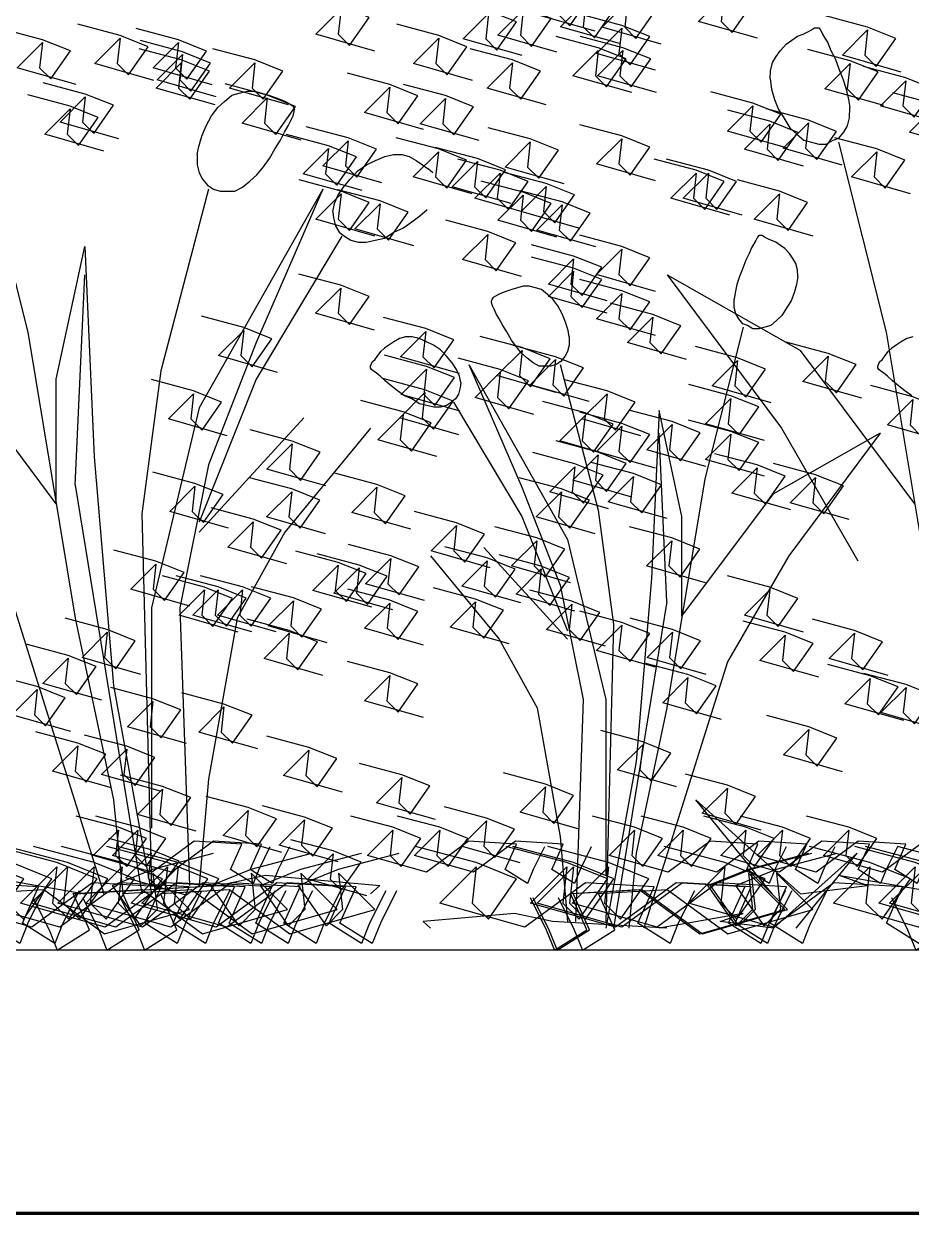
# Model space of a CAD drawing. Header units: metres. Extents: x -109 to 591, y -5 to 592.
# Drawn here: x 508.7025 to 509.0399, y 6.5749 to 7.0269 of the extents above; entities that cross this region are included whole.
import ezdxf

# ---------------------------------------------------------------- set-up
doc = ezdxf.new("R2010")
doc.units = ezdxf.units.M
doc.header["$LTSCALE"] = 0.03
doc.layers.add('Areas verdes', color=74, linetype='Continuous')
doc.layers.add('Muro', color=7, linetype='Continuous', lineweight=70)
doc.layers.add('Muro bajo', color=7, linetype='Continuous', lineweight=30)

msp = doc.modelspace()

# ---------------------------------------------------------------- linework, layer by layer
at = {"layer": 'Areas verdes', "color": 6, "linetype": 'Continuous'}
for p, q in [((509.00053, 7.02377), (509.00201, 7.02454)), ((509.00201, 7.02454), (509.00309, 7.02532)), ((509.00309, 7.02532), (509.00403, 7.02532)), ((509.00403, 7.02532), (509.00472, 7.02532)), ((509.00472, 7.02532), (509.00542, 7.02454)), ((509.00542, 7.02454), (509.0062, 7.02299)), ((508.99231, 7.01911), (508.99448, 7.02066)), ((508.99448, 7.02066), (508.99665, 7.02221)), ((508.99665, 7.02221), (508.99875, 7.02299)), ((508.99875, 7.02299), (509.00053, 7.02377)), ((509.0062, 7.02299), (509.00705, 7.02144)), ((509.00705, 7.02144), (509.00806, 7.01989)), ((509.00806, 7.01989), (509.00938, 7.01678)), ((508.98851, 7.01445), (508.99021, 7.01678)), ((508.99021, 7.01678), (508.99231, 7.01911)), ((509.00938, 7.01678), (509.01093, 7.01368)), ((508.98641, 7.00902), (508.98711, 7.01213)), ((508.98711, 7.01213), (508.98851, 7.01445)), ((509.01093, 7.01368), (509.01241, 7.0098)), ((508.98626, 7.00592), (508.98641, 7.00902)), ((508.98626, 7.00592), (508.9868, 7.00204)), ((509.01241, 7.0098), (509.01388, 7.00592)), ((509.01388, 7.00592), (509.01512, 7.00204)), ((508.78443, 7.00049), (508.78738, 7.00126)), ((508.78738, 7.00126), (508.79025, 7.00126)), ((508.79025, 7.00126), (508.79304, 7.00049)), ((508.9868, 7.00204), (508.98789, 6.99816)), ((509.01512, 7.00204), (509.01605, 6.99816)), ((508.77621, 6.99506), (508.77877, 6.99738)), ((508.77877, 6.99738), (508.78156, 6.99971)), ((508.78156, 6.99971), (508.78443, 7.00049)), ((508.79304, 7.00049), (508.79568, 6.99971)), ((508.79568, 6.99971), (508.79809, 6.99894)), ((508.79809, 6.99894), (508.80026, 6.99816)), ((508.80026, 6.99816), (508.80204, 6.99738)), ((508.80204, 6.99738), (508.80344, 6.99661)), ((508.98789, 6.99816), (508.98944, 6.99428)), ((509.01605, 6.99816), (509.01652, 6.99506)), ((508.7738, 6.99195), (508.77621, 6.99506)), ((508.80344, 6.99661), (508.80453, 6.99583)), ((508.80453, 6.99583), (508.80515, 6.99506)), ((508.80492, 6.99195), (508.8053, 6.99351)), ((508.80515, 6.99506), (508.80538, 6.99428)), ((508.8053, 6.99351), (508.80538, 6.99428)), ((508.98944, 6.99428), (508.99146, 6.99118)), ((509.01644, 6.99118), (509.01652, 6.99506)), ((508.77015, 6.98419), (508.77178, 6.98807)), ((508.77178, 6.98807), (508.7738, 6.99195)), ((508.80166, 6.98575), (508.80305, 6.98807)), ((508.80305, 6.98807), (508.80414, 6.9904)), ((508.80414, 6.9904), (508.80492, 6.99195)), ((508.99146, 6.99118), (508.99378, 6.9873)), ((509.01427, 6.98575), (509.01566, 6.98807)), ((509.01566, 6.98807), (509.01644, 6.99118)), ((508.76899, 6.98031), (508.77015, 6.98419)), ((508.80003, 6.98264), (508.80166, 6.98575)), ((508.99378, 6.9873), (508.99634, 6.98497)), ((508.99634, 6.98497), (508.99906, 6.98264)), ((509.01016, 6.98264), (509.01241, 6.98342)), ((509.01241, 6.98342), (509.01427, 6.98575)), ((508.76837, 6.97721), (508.76899, 6.98031)), ((508.79591, 6.97566), (508.79809, 6.97954)), ((508.79809, 6.97954), (508.80003, 6.98264)), ((508.99906, 6.98264), (509.00193, 6.98187)), ((509.00193, 6.98187), (509.0048, 6.98109)), ((509.0048, 6.98109), (509.00759, 6.98109)), ((509.00759, 6.98109), (509.01016, 6.98264)), ((508.76837, 6.97721), (508.76845, 6.97333)), ((508.79359, 6.97256), (508.79591, 6.97566)), ((508.83285, 6.97333), (508.83626, 6.97488)), ((508.83626, 6.97488), (508.83975, 6.97643)), ((508.83975, 6.97643), (508.84309, 6.97721)), ((508.84309, 6.97721), (508.84619, 6.97721)), ((508.84619, 6.97721), (508.84907, 6.97643)), ((508.84907, 6.97643), (508.8517, 6.97488)), ((508.8517, 6.97488), (508.85411, 6.97333)), ((508.76845, 6.97333), (508.76915, 6.97023)), ((508.76915, 6.97023), (508.77046, 6.9679)), ((508.7911, 6.96945), (508.79359, 6.97256)), ((508.82656, 6.9679), (508.82951, 6.971)), ((508.82951, 6.971), (508.83285, 6.97333)), ((508.85411, 6.97333), (508.8562, 6.97178)), ((508.85799, 6.97023), (508.8562, 6.97178)), ((508.77046, 6.9679), (508.77233, 6.96557)), ((508.77233, 6.96557), (508.77458, 6.96402)), ((508.78559, 6.9648), (508.78839, 6.96712)), ((508.78839, 6.96712), (508.7911, 6.96945)), ((508.824, 6.9648), (508.82656, 6.9679)), ((508.77458, 6.96402), (508.77714, 6.96324)), ((508.77714, 6.96324), (508.77985, 6.96324)), ((508.77985, 6.96324), (508.78272, 6.96324)), ((508.78272, 6.96324), (508.78559, 6.9648)), ((508.82059, 6.95859), (508.82191, 6.96169)), ((508.82191, 6.96169), (508.824, 6.9648)), ((508.81997, 6.95549), (508.82059, 6.95859)), ((508.8531, 6.95393), (508.85589, 6.95626)), ((508.81997, 6.95549), (508.8202, 6.95316)), ((508.8202, 6.95316), (508.82098, 6.95005)), ((508.84666, 6.94928), (508.85, 6.95161)), ((508.85, 6.95161), (508.8531, 6.95393)), ((508.82098, 6.95005), (508.82245, 6.94773)), ((508.82245, 6.94773), (508.82439, 6.94617)), ((508.8396, 6.9454), (508.84317, 6.94773)), ((508.84317, 6.94773), (508.84666, 6.94928)), ((508.82439, 6.94617), (508.8268, 6.94462)), ((508.8268, 6.94462), (508.82959, 6.94385)), ((508.82959, 6.94385), (508.83269, 6.94385)), ((508.83269, 6.94385), (508.83611, 6.94462)), ((508.83611, 6.94462), (508.8396, 6.9454)), ((508.9801, 6.9433), (508.97929, 6.94206)), ((508.98078, 6.94454), (508.9801, 6.9433)), ((508.9814, 6.94579), (508.98078, 6.94454)), ((508.98196, 6.94641), (508.9814, 6.94579)), ((508.98252, 6.94641), (508.98196, 6.94641)), ((508.98326, 6.94641), (508.98252, 6.94641)), ((508.98413, 6.94579), (508.98326, 6.94641)), ((508.98531, 6.94516), (508.98413, 6.94579)), ((508.98674, 6.94454), (508.98531, 6.94516)), ((508.98842, 6.94392), (508.98674, 6.94454)), ((508.99015, 6.94268), (508.98842, 6.94392)), ((508.99189, 6.94144), (508.99015, 6.94268)), ((508.97823, 6.93958), (508.97699, 6.93709)), ((508.97929, 6.94206), (508.97823, 6.93958)), ((508.99357, 6.93958), (508.99189, 6.94144)), ((508.99493, 6.93772), (508.99357, 6.93958)), ((508.97581, 6.93399), (508.97463, 6.93089)), ((508.97699, 6.93709), (508.97581, 6.93399)), ((508.99605, 6.93585), (508.99493, 6.93772)), ((508.99661, 6.93337), (508.99605, 6.93585)), ((508.97463, 6.93089), (508.97364, 6.92778)), ((508.99673, 6.93089), (508.9963, 6.92778)), ((508.99673, 6.93089), (508.99661, 6.93337)), ((508.88438, 6.92468), (508.88295, 6.92406)), ((508.88612, 6.9253), (508.88438, 6.92468)), ((508.88804, 6.92592), (508.88612, 6.9253)), ((508.89015, 6.92654), (508.88804, 6.92592)), ((508.89239, 6.92716), (508.89015, 6.92654)), ((508.89468, 6.92716), (508.89239, 6.92716)), ((508.89704, 6.92654), (508.89468, 6.92716)), ((508.89934, 6.92592), (508.89704, 6.92654)), ((508.90157, 6.92406), (508.89934, 6.92592)), ((508.9729, 6.92468), (508.97252, 6.9222)), ((508.97364, 6.92778), (508.9729, 6.92468)), ((508.99543, 6.92468), (508.99419, 6.92158)), ((508.9963, 6.92778), (508.99543, 6.92468)), ((508.88047, 6.9222), (508.88028, 6.92158)), ((508.88034, 6.92096), (508.88028, 6.92158)), ((508.88065, 6.91971), (508.88034, 6.92096)), ((508.88097, 6.92282), (508.88047, 6.9222)), ((508.88183, 6.92344), (508.88097, 6.92282)), ((508.88295, 6.92406), (508.88183, 6.92344)), ((508.90362, 6.9222), (508.90157, 6.92406)), ((508.90555, 6.91971), (508.90362, 6.9222)), ((508.97259, 6.91909), (508.97252, 6.9222)), ((508.99419, 6.92158), (508.99257, 6.91909)), ((508.88128, 6.91847), (508.88065, 6.91971)), ((508.88214, 6.91661), (508.88128, 6.91847)), ((508.88326, 6.91475), (508.88214, 6.91661)), ((508.90716, 6.91661), (508.90555, 6.91971)), ((508.90846, 6.91351), (508.90716, 6.91661)), ((508.97321, 6.91661), (508.97259, 6.91909)), ((508.97432, 6.91475), (508.97321, 6.91661)), ((508.99071, 6.91599), (508.98866, 6.91413)), ((508.99257, 6.91909), (508.99071, 6.91599)), ((508.88457, 6.91227), (508.88326, 6.91475)), ((508.88612, 6.90978), (508.88457, 6.91227)), ((508.9094, 6.9104), (508.90846, 6.91351)), ((508.97581, 6.91289), (508.97432, 6.91475)), ((508.97761, 6.91227), (508.97581, 6.91289)), ((508.97966, 6.91102), (508.97761, 6.91227)), ((508.9819, 6.91102), (508.97966, 6.91102)), ((508.98419, 6.91164), (508.9819, 6.91102)), ((508.98649, 6.91227), (508.98419, 6.91164)), ((508.98866, 6.91413), (508.98649, 6.91227)), ((508.84533, 6.9073), (508.84322, 6.90606)), ((508.84763, 6.90792), (508.84533, 6.9073)), ((508.85011, 6.90792), (508.84763, 6.90792)), ((508.85278, 6.9073), (508.85011, 6.90792)), ((508.85558, 6.90606), (508.85278, 6.9073)), ((508.88786, 6.90668), (508.88612, 6.90978)), ((508.88972, 6.9042), (508.88786, 6.90668)), ((508.90989, 6.90792), (508.9094, 6.9104)), ((508.90989, 6.90792), (508.90983, 6.90482)), ((509.03823, 6.9073), (509.03612, 6.90606)), ((509.04053, 6.90792), (509.03823, 6.9073)), ((508.83689, 6.90047), (508.8382, 6.90233)), ((508.8382, 6.90233), (508.83962, 6.90357)), ((508.8413, 6.90482), (508.83962, 6.90357)), ((508.84322, 6.90606), (508.8413, 6.90482)), ((508.85831, 6.90482), (508.85558, 6.90606)), ((508.86098, 6.90295), (508.85831, 6.90482)), ((508.86334, 6.90047), (508.86098, 6.90295)), ((508.8917, 6.90171), (508.88972, 6.9042)), ((508.90927, 6.90233), (508.90822, 6.90047)), ((508.90983, 6.90482), (508.90927, 6.90233)), ((509.02979, 6.90047), (509.03109, 6.90233)), ((509.03109, 6.90233), (509.03252, 6.90357)), ((509.0342, 6.90482), (509.03252, 6.90357)), ((509.03612, 6.90606), (509.0342, 6.90482)), ((508.83429, 6.89675), (508.83453, 6.89737)), ((508.83453, 6.89737), (508.83509, 6.89861)), ((508.83509, 6.89861), (508.8359, 6.89923)), ((508.8359, 6.89923), (508.83689, 6.90047)), ((508.86538, 6.89799), (508.86334, 6.90047)), ((508.86706, 6.89551), (508.86538, 6.89799)), ((508.89388, 6.89985), (508.8917, 6.90171)), ((508.89611, 6.89799), (508.89388, 6.89985)), ((508.89841, 6.89675), (508.89611, 6.89799)), ((508.90493, 6.89737), (508.90288, 6.89675)), ((508.90673, 6.89861), (508.90493, 6.89737)), ((508.90822, 6.90047), (508.90673, 6.89861)), ((509.02718, 6.89675), (509.02743, 6.89737)), ((509.02743, 6.89737), (509.02799, 6.89861)), ((509.02799, 6.89861), (509.0288, 6.89923)), ((509.0288, 6.89923), (509.02979, 6.90047)), ((508.83435, 6.89613), (508.83429, 6.89675)), ((508.83472, 6.89551), (508.83435, 6.89613)), ((508.8354, 6.89488), (508.83472, 6.89551)), ((508.83646, 6.89426), (508.8354, 6.89488)), ((508.83795, 6.89302), (508.83646, 6.89426)), ((508.83987, 6.89116), (508.83795, 6.89302)), ((508.86812, 6.89302), (508.86706, 6.89551)), ((508.86861, 6.89054), (508.86812, 6.89302)), ((508.9007, 6.89675), (508.89841, 6.89675)), ((508.90288, 6.89675), (508.9007, 6.89675)), ((509.02724, 6.89613), (509.02718, 6.89675)), ((509.02762, 6.89551), (509.02724, 6.89613)), ((509.0283, 6.89488), (509.02762, 6.89551)), ((509.02935, 6.89426), (509.0283, 6.89488)), ((509.03084, 6.89302), (509.02935, 6.89426)), ((509.03277, 6.89116), (509.03084, 6.89302)), ((508.84211, 6.8893), (508.83987, 6.89116)), ((508.84459, 6.88744), (508.84211, 6.8893)), ((508.86843, 6.88868), (508.86781, 6.88619)), ((508.86861, 6.89054), (508.86843, 6.88868)), ((509.035, 6.8893), (509.03277, 6.89116)), ((509.03749, 6.88744), (509.035, 6.8893)), ((508.84726, 6.88557), (508.84459, 6.88744)), ((508.85005, 6.88433), (508.84726, 6.88557)), ((508.85291, 6.88247), (508.85005, 6.88433)), ((508.86663, 6.88433), (508.86507, 6.88309)), ((508.86781, 6.88619), (508.86663, 6.88433)), ((509.04016, 6.88557), (509.03749, 6.88744)), ((508.8557, 6.88185), (508.85291, 6.88247)), ((508.85843, 6.88123), (508.8557, 6.88185)), ((508.86092, 6.88123), (508.85843, 6.88123)), ((508.86315, 6.88185), (508.86092, 6.88123)), ((508.86507, 6.88309), (508.86315, 6.88185))]:
    msp.add_line(p, q, dxfattribs=at)
at = {"layer": 'Areas verdes', "linetype": 'Continuous'}
for p, q in [((508.68581, 6.98187), (508.70397, 6.90971)), ((509.01225, 6.98187), (509.03041, 6.90971)), ((508.77271, 6.96402), (508.75464, 6.89496)), ((508.81617, 6.96402), (508.76915, 6.881)), ((508.81617, 6.96402), (508.79087, 6.90583)), ((508.82346, 6.94617), (508.79087, 6.89186)), ((508.71483, 6.89186), (508.72569, 6.94229)), ((508.72569, 6.94229), (508.72926, 6.86237)), ((508.72205, 6.85151), (508.72569, 6.93143)), ((508.94707, 6.93143), (508.99782, 6.90272)), ((508.94707, 6.93143), (508.99052, 6.87324)), ((508.97594, 6.91164), (508.96141, 6.85392)), ((508.70397, 6.90971), (508.72205, 6.80108)), ((509.03041, 6.90971), (509.04849, 6.80108)), ((508.71483, 6.84453), (508.67138, 6.90272)), ((508.79087, 6.90583), (508.77271, 6.85927)), ((509.04127, 6.84453), (508.99782, 6.90272)), ((508.87165, 6.89737), (508.89189, 6.85081)), ((508.87165, 6.89737), (508.90927, 6.83095)), ((508.90642, 6.89737), (508.92088, 6.84212)), ((508.75464, 6.89496), (508.74742, 6.84065)), ((508.71483, 6.84453), (508.71483, 6.89186)), ((508.79087, 6.89186), (508.76915, 6.83754)), ((508.76915, 6.881), (508.75099, 6.80496)), ((508.86582, 6.88309), (508.89189, 6.83964)), ((508.94403, 6.87999), (508.94118, 6.81605)), ((508.95272, 6.83964), (508.94403, 6.87999)), ((508.76915, 6.83367), (508.80895, 6.87712)), ((508.83432, 6.87324), (508.80173, 6.83367)), ((508.94695, 6.80736), (508.94403, 6.8713)), ((509.02808, 6.8713), (508.98748, 6.84833)), ((508.99052, 6.87324), (509.01954, 6.8228)), ((509.02808, 6.8713), (508.99332, 6.82474)), ((508.72926, 6.86237), (508.73656, 6.77547)), ((508.77271, 6.85927), (508.76185, 6.80496)), ((508.96141, 6.85392), (508.94695, 6.76701)), ((508.72205, 6.85151), (508.74742, 6.69633)), ((508.89189, 6.85081), (508.90642, 6.81357)), ((508.95272, 6.80177), (508.98748, 6.84833)), ((508.74742, 6.84065), (508.75099, 6.69943)), ((508.89189, 6.83964), (508.90927, 6.79619)), ((508.92088, 6.84212), (508.92665, 6.79867)), ((508.95272, 6.80177), (508.95272, 6.83964)), ((508.80173, 6.83367), (508.78358, 6.80108)), ((508.90927, 6.83095), (508.9238, 6.77012)), ((508.90927, 6.79308), (508.87743, 6.82784)), ((508.6931, 6.8228), (508.73291, 6.69633)), ((508.85713, 6.82474), (508.8832, 6.79308)), ((508.99332, 6.82474), (508.9701, 6.78439)), ((508.94118, 6.81605), (508.93534, 6.74653)), ((508.90642, 6.81357), (508.91511, 6.77012)), ((508.94695, 6.80736), (508.92665, 6.68321)), ((508.75099, 6.80496), (508.75099, 6.72116)), ((508.76185, 6.80496), (508.7655, 6.69943)), ((508.72205, 6.80108), (508.73656, 6.73202)), ((508.78358, 6.80108), (508.77271, 6.73978)), ((508.92665, 6.79867), (508.9238, 6.6857)), ((508.8832, 6.79308), (508.89773, 6.76701)), ((508.9701, 6.78439), (508.93826, 6.68321)), ((508.73656, 6.77547), (508.75099, 6.69633)), ((508.89773, 6.76701), (508.90642, 6.71797)), ((508.91511, 6.77012), (508.91219, 6.6857)), ((508.9238, 6.77012), (508.9238, 6.70308)), ((508.94695, 6.76701), (508.93534, 6.71177)), ((508.93534, 6.74653), (508.9238, 6.68321)), ((508.77271, 6.73978), (508.76915, 6.69943)), ((508.73656, 6.73202), (508.74013, 6.69633)), ((508.95794, 6.73202), (508.99782, 6.69633)), ((508.98696, 6.69633), (508.95794, 6.73202)), ((508.90642, 6.71797), (508.90927, 6.6857)), ((508.93534, 6.71177), (508.93249, 6.68321)), ((509.01939, 6.71177), (508.98748, 6.68321)), ((508.99617, 6.68321), (509.01939, 6.71177)), ((508.68581, 6.70331), (508.72569, 6.69633)), ((508.77636, 6.69943), (508.79444, 6.70331)), ((508.79444, 6.70331), (508.83789, 6.69943)), ((509.01225, 6.70331), (509.05213, 6.69633)), ((509.02311, 6.69943), (509.01225, 6.70331)), ((508.72205, 6.69633), (508.77636, 6.69943)), ((508.83789, 6.69943), (508.83432, 6.69633)), ((508.99782, 6.69633), (509.02311, 6.69943)), ((508.88903, 6.6888), (508.85427, 6.6857)), ((508.85427, 6.6857), (508.85713, 6.68321)), ((508.9035, 6.6857), (508.88903, 6.6888)), ((508.94695, 6.68321), (508.9035, 6.6857)), ((508.97594, 6.6888), (508.94403, 6.68321)), ((508.96725, 6.6857), (508.97594, 6.6888)), ((508.98748, 6.68321), (508.96725, 6.6857))]:
    msp.add_line(p, q, dxfattribs=at)
at = {"layer": 'Areas verdes'}
for points in [[(508.91969, 7.02403), (508.89728, 7.03043), (508.90689, 7.04002), (508.90582, 7.03043), (508.91009, 7.02616), (508.91756, 7.03682), (508.90689, 7.04109), (508.89088, 7.04535)], [(508.98146, 7.0214), (508.95905, 7.0278), (508.96866, 7.03739), (508.96759, 7.0278), (508.97186, 7.02353), (508.97933, 7.0342), (508.96866, 7.03846), (508.95265, 7.04273)], [(508.83594, 7.01654), (508.81353, 7.02294), (508.82314, 7.03254), (508.82207, 7.02294), (508.82634, 7.01867), (508.83381, 7.02934), (508.82314, 7.0336), (508.80713, 7.03787)], [(508.90516, 7.01613), (508.88275, 7.02253), (508.89235, 7.03212), (508.89128, 7.02253), (508.89555, 7.01826), (508.90302, 7.02892), (508.89235, 7.03319), (508.87634, 7.03745)], [(508.92901, 7.01937), (508.9066, 7.02577), (508.91621, 7.03536), (508.91514, 7.02577), (508.91941, 7.0215), (508.92688, 7.03217), (508.91621, 7.03643), (508.9002, 7.0407)], [(508.94486, 7.01918), (508.92245, 7.02558), (508.93205, 7.03517), (508.93098, 7.02558), (508.93525, 7.02131), (508.94272, 7.03197), (508.93205, 7.03624), (508.91604, 7.0405)], [(508.89199, 7.01478), (508.86958, 7.02118), (508.87919, 7.03077), (508.87812, 7.02118), (508.88239, 7.01691), (508.88986, 7.02757), (508.87919, 7.03184), (508.86318, 7.0361)], [(508.94265, 7.00922), (508.92024, 7.01562), (508.92985, 7.02521), (508.92878, 7.01562), (508.93305, 7.01135), (508.94052, 7.02202), (508.92985, 7.02628), (508.91384, 7.03055)], [(509.03612, 7.00855), (509.01372, 7.01495), (509.02332, 7.02454), (509.02225, 7.01495), (509.02652, 7.01068), (509.03399, 7.02135), (509.02332, 7.02561), (509.00731, 7.02988)], [(508.72239, 7.00377), (508.69998, 7.01017), (508.70958, 7.01977), (508.70851, 7.01017), (508.71278, 7.00591), (508.72025, 7.01657), (508.70958, 7.02083), (508.69357, 7.0251)], [(508.75189, 7.0054), (508.72948, 7.0118), (508.73909, 7.02139), (508.73802, 7.0118), (508.74229, 7.00753), (508.74976, 7.01819), (508.73909, 7.02246), (508.72308, 7.02672)], [(508.77407, 7.00373), (508.75166, 7.01013), (508.76127, 7.01972), (508.7602, 7.01013), (508.76447, 7.00586), (508.77194, 7.01653), (508.76127, 7.02079), (508.74526, 7.02506)], [(508.87308, 7.0054), (508.85067, 7.0118), (508.86027, 7.02139), (508.85921, 7.0118), (508.86348, 7.00753), (508.87095, 7.01819), (508.86027, 7.02246), (508.84427, 7.02672)], [(508.77565, 6.99918), (508.75324, 7.00558), (508.76285, 7.01517), (508.76178, 7.00558), (508.76605, 7.00131), (508.77352, 7.01197), (508.76285, 7.01624), (508.74684, 7.0205)], [(508.93367, 7.00074), (508.91127, 7.00714), (508.92087, 7.01674), (508.9198, 7.00714), (508.92407, 7.00287), (508.93154, 7.01354), (508.92087, 7.0178), (508.90486, 7.02207)], [(508.943, 7.00074), (508.92059, 7.00714), (508.93019, 7.01674), (508.92912, 7.00714), (508.93339, 7.00287), (508.94086, 7.01354), (508.93019, 7.0178), (508.91418, 7.02207)], [(508.7752, 6.99608), (508.75279, 7.00248), (508.76239, 7.01208), (508.76132, 7.00248), (508.76559, 6.99822), (508.77306, 7.00888), (508.76239, 7.01314), (508.74638, 7.01741)], [(508.80316, 6.99608), (508.78075, 7.00248), (508.79036, 7.01208), (508.78929, 7.00248), (508.79356, 6.99822), (508.80103, 7.00888), (508.79036, 7.01314), (508.77435, 7.01741)], [(508.90105, 6.99608), (508.87864, 7.00248), (508.88824, 7.01208), (508.88717, 7.00248), (508.89144, 6.99822), (508.89891, 7.00888), (508.88824, 7.01314), (508.87223, 7.01741)], [(509.02943, 6.99578), (509.00702, 7.00218), (509.01662, 7.01177), (509.01556, 7.00218), (509.01982, 6.99791), (509.02729, 7.00857), (509.01662, 7.01284), (509.00062, 7.0171)], [(509.05059, 6.98927), (509.02818, 6.99567), (509.03779, 7.00527), (509.03672, 6.99567), (509.04099, 6.99141), (509.04846, 7.00207), (509.03779, 7.00633), (509.02178, 7.0106)], [(508.85444, 6.98677), (508.83203, 6.99317), (508.84163, 7.00276), (508.84056, 6.99317), (508.84483, 6.9889), (508.8523, 6.99956), (508.84163, 7.00383), (508.82562, 7.00809)], [(508.73868, 6.98312), (508.71627, 6.98951), (508.72587, 6.99911), (508.7248, 6.98951), (508.72907, 6.98525), (508.73654, 6.99591), (508.72587, 7.00018), (508.70986, 7.00444)], [(508.80789, 6.9827), (508.78548, 6.9891), (508.79508, 6.9987), (508.79402, 6.9891), (508.79829, 6.98484), (508.80576, 6.9955), (508.79508, 6.99976), (508.77908, 7.00403)], [(508.87564, 6.98253), (508.85323, 6.98893), (508.86283, 6.99852), (508.86177, 6.98893), (508.86604, 6.98466), (508.87351, 6.99533), (508.86283, 6.99959), (508.84683, 7.00386)], [(508.7329, 6.97854), (508.71049, 6.98494), (508.72009, 6.99454), (508.71903, 6.98494), (508.72329, 6.98067), (508.73076, 6.99134), (508.72009, 6.9956), (508.70409, 6.99987)], [(508.99245, 6.97972), (508.97004, 6.98611), (508.97965, 6.99571), (508.97858, 6.98611), (508.98285, 6.98185), (508.99032, 6.99251), (508.97965, 6.99678), (508.96364, 7.00104)], [(509.06167, 6.9793), (509.03926, 6.9857), (509.04886, 6.9953), (509.04779, 6.9857), (509.05206, 6.98144), (509.05953, 6.9921), (509.04886, 6.99636), (509.03285, 7.00063)], [(508.99893, 6.9728), (508.97652, 6.97919), (508.98613, 6.98879), (508.98506, 6.97919), (508.98933, 6.97493), (508.9968, 6.98559), (508.98613, 6.98986), (508.97012, 6.99412)], [(509.01362, 6.97321), (508.99121, 6.97961), (509.00081, 6.9892), (508.99975, 6.97961), (509.00401, 6.97534), (509.01148, 6.986), (509.00081, 6.99027), (508.98481, 6.99453)], [(508.83866, 6.96647), (508.81625, 6.97286), (508.82586, 6.98246), (508.82479, 6.97286), (508.82906, 6.9686), (508.83653, 6.97926), (508.82586, 6.98353), (508.80985, 6.98779)], [(508.94265, 6.96721), (508.92024, 6.97361), (508.92985, 6.98321), (508.92878, 6.97361), (508.93305, 6.96934), (508.94052, 6.98001), (508.92985, 6.98427), (508.91384, 6.98854)], [(508.83113, 6.96348), (508.80872, 6.96988), (508.81832, 6.97948), (508.81726, 6.96988), (508.82153, 6.96562), (508.829, 6.97628), (508.81832, 6.98054), (508.80232, 6.98481)], [(508.87292, 6.96229), (508.85051, 6.96868), (508.86011, 6.97828), (508.85905, 6.96868), (508.86331, 6.96442), (508.87078, 6.97508), (508.86011, 6.97935), (508.84411, 6.98361)], [(508.90788, 6.96606), (508.88547, 6.97245), (508.89507, 6.98205), (508.894, 6.97245), (508.89827, 6.96819), (508.90574, 6.97885), (508.89507, 6.98311), (508.87906, 6.98738)], [(509.03962, 6.96229), (509.01721, 6.96868), (509.02681, 6.97828), (509.02575, 6.96868), (509.03002, 6.96442), (509.03749, 6.97508), (509.02681, 6.97935), (509.01081, 6.98361)], [(508.88774, 6.95858), (508.86533, 6.96498), (508.87493, 6.97458), (508.87386, 6.96498), (508.87813, 6.96072), (508.8856, 6.97138), (508.87493, 6.97564), (508.85893, 6.97991)], [(508.89639, 6.95417), (508.87398, 6.96057), (508.88358, 6.97016), (508.88251, 6.96057), (508.88678, 6.9563), (508.89425, 6.96696), (508.88358, 6.97123), (508.86757, 6.97549)], [(508.97096, 6.95417), (508.94855, 6.96057), (508.95816, 6.97016), (508.95709, 6.96057), (508.96136, 6.9563), (508.96883, 6.96696), (508.95816, 6.97123), (508.94215, 6.97549)], [(508.97562, 6.95417), (508.95322, 6.96057), (508.96282, 6.97016), (508.96175, 6.96057), (508.96602, 6.9563), (508.97349, 6.96696), (508.96282, 6.97123), (508.94681, 6.97549)], [(508.91394, 6.94911), (508.89153, 6.95551), (508.90114, 6.96511), (508.90007, 6.95551), (508.90434, 6.95125), (508.91181, 6.96191), (508.90114, 6.96617), (508.88513, 6.97044)], [(508.83594, 6.94622), (508.81353, 6.95262), (508.82314, 6.96222), (508.82207, 6.95262), (508.82634, 6.94835), (508.83381, 6.95902), (508.82314, 6.96328), (508.80713, 6.96755)], [(508.90516, 6.94581), (508.88275, 6.95221), (508.89235, 6.9618), (508.89128, 6.95221), (508.89555, 6.94794), (508.90302, 6.9586), (508.89235, 6.96287), (508.87634, 6.96713)], [(509.00264, 6.94622), (508.98023, 6.95262), (508.98984, 6.96222), (508.98877, 6.95262), (508.99304, 6.94835), (509.00051, 6.95902), (508.98984, 6.96328), (508.97383, 6.96755)], [(508.85076, 6.94252), (508.82835, 6.94892), (508.83795, 6.95851), (508.83689, 6.94892), (508.84116, 6.94465), (508.84863, 6.95532), (508.83795, 6.95958), (508.82195, 6.96385)], [(508.91997, 6.94211), (508.89756, 6.94851), (508.90717, 6.9581), (508.9061, 6.94851), (508.91037, 6.94424), (508.91784, 6.9549), (508.90717, 6.95917), (508.89116, 6.96343)], [(508.89172, 6.93088), (508.86932, 6.93728), (508.87892, 6.94688), (508.87785, 6.93728), (508.88212, 6.93301), (508.88959, 6.94368), (508.87892, 6.94794), (508.86291, 6.95221)], [(508.92435, 6.92157), (508.90194, 6.92796), (508.91155, 6.93756), (508.91048, 6.92796), (508.91475, 6.9237), (508.92222, 6.93436), (508.91155, 6.93863), (508.89554, 6.94289)], [(508.94265, 6.9252), (508.92024, 6.9316), (508.92985, 6.9412), (508.92878, 6.9316), (508.93305, 6.92734), (508.94052, 6.938), (508.92985, 6.94226), (508.91384, 6.94653)], [(508.92435, 6.91691), (508.90194, 6.92331), (508.91155, 6.9329), (508.91048, 6.92331), (508.91475, 6.91904), (508.92222, 6.9297), (508.91155, 6.93397), (508.89554, 6.93823)], [(508.83587, 6.91047), (508.81346, 6.91687), (508.82307, 6.92646), (508.822, 6.91687), (508.82627, 6.9126), (508.83374, 6.92327), (508.82307, 6.92753), (508.80706, 6.9318)], [(508.94265, 6.9084), (508.92024, 6.9148), (508.92985, 6.92439), (508.92878, 6.9148), (508.93305, 6.91053), (508.94052, 6.92119), (508.92985, 6.92546), (508.91384, 6.92972)], [(508.95442, 6.89937), (508.93201, 6.90576), (508.94161, 6.91536), (508.94055, 6.90576), (508.94481, 6.9015), (508.95228, 6.91216), (508.94161, 6.91643), (508.92561, 6.92069)], [(508.7989, 6.89441), (508.77649, 6.9008), (508.78609, 6.9104), (508.78503, 6.9008), (508.78929, 6.89654), (508.79676, 6.9072), (508.78609, 6.91147), (508.77009, 6.91573)], [(508.86811, 6.89399), (508.8457, 6.90039), (508.85531, 6.90999), (508.85424, 6.90039), (508.85851, 6.89613), (508.86598, 6.90679), (508.85531, 6.91105), (508.8393, 6.91532)], [(508.9048, 6.8868), (508.88239, 6.8932), (508.892, 6.90279), (508.89093, 6.8932), (508.8952, 6.88893), (508.90267, 6.89959), (508.892, 6.90386), (508.87599, 6.90812)], [(508.91744, 6.8833), (508.89503, 6.8897), (508.90464, 6.8993), (508.90357, 6.8897), (508.90784, 6.88544), (508.91531, 6.8961), (508.90464, 6.90036), (508.88863, 6.90463)], [(508.98665, 6.88289), (508.96425, 6.88929), (508.97385, 6.89888), (508.97278, 6.88929), (508.97705, 6.88502), (508.98452, 6.89569), (508.97385, 6.89995), (508.95784, 6.90422)], [(509.0211, 6.88456), (508.99869, 6.89096), (509.00829, 6.90056), (509.00723, 6.89096), (509.01149, 6.8867), (509.01896, 6.89736), (509.00829, 6.90162), (508.99229, 6.90589)], [(508.86842, 6.87965), (508.84601, 6.88605), (508.85561, 6.89564), (508.85455, 6.88605), (508.85881, 6.88178), (508.86628, 6.89245), (508.85561, 6.89671), (508.83961, 6.90098)], [(508.89647, 6.87847), (508.87406, 6.88487), (508.88366, 6.89447), (508.8826, 6.88487), (508.88687, 6.88061), (508.89434, 6.89127), (508.88366, 6.89553), (508.86766, 6.8998)], [(508.77986, 6.87034), (508.75745, 6.87673), (508.76705, 6.88633), (508.76599, 6.87673), (508.77025, 6.87247), (508.77772, 6.88313), (508.76705, 6.8874), (508.75105, 6.89166)], [(508.86783, 6.87073), (508.84542, 6.87713), (508.85502, 6.88673), (508.85395, 6.87713), (508.85822, 6.87287), (508.86569, 6.88353), (508.85502, 6.88779), (508.83901, 6.89206)], [(508.93704, 6.87032), (508.91463, 6.87672), (508.92423, 6.88632), (508.92317, 6.87672), (508.92744, 6.87245), (508.9349, 6.88312), (508.92423, 6.88738), (508.90823, 6.89165)], [(508.98412, 6.8685), (508.96171, 6.8749), (508.97132, 6.88449), (508.97025, 6.8749), (508.97452, 6.87063), (508.98199, 6.88129), (508.97132, 6.88556), (508.95531, 6.88982)], [(509.05333, 6.86809), (509.03093, 6.87448), (509.04053, 6.88408), (509.03946, 6.87448), (509.04373, 6.87022), (509.0512, 6.88088), (509.04053, 6.88515), (509.02452, 6.88941)], [(508.85949, 6.86241), (508.83708, 6.86881), (508.84669, 6.8784), (508.84562, 6.86881), (508.84989, 6.86454), (508.85736, 6.8752), (508.84669, 6.87947), (508.83068, 6.88373)], [(508.92871, 6.862), (508.9063, 6.86839), (508.9159, 6.87799), (508.91483, 6.86839), (508.9191, 6.86413), (508.92657, 6.87479), (508.9159, 6.87906), (508.89989, 6.88332)], [(508.94265, 6.85799), (508.92024, 6.86439), (508.92985, 6.87398), (508.92878, 6.86439), (508.93305, 6.86012), (508.94052, 6.87078), (508.92985, 6.87505), (508.91384, 6.87931)], [(508.96183, 6.85866), (508.93942, 6.86505), (508.94902, 6.87465), (508.94795, 6.86505), (508.95222, 6.86079), (508.95969, 6.87145), (508.94902, 6.87572), (508.93301, 6.87998)], [(508.98405, 6.85495), (508.96164, 6.86135), (508.97125, 6.87095), (508.97018, 6.86135), (508.97445, 6.85709), (508.98192, 6.86775), (508.97125, 6.87201), (508.95524, 6.87628)], [(508.81735, 6.85125), (508.79494, 6.85765), (508.80455, 6.86725), (508.80348, 6.85765), (508.80775, 6.85339), (508.81522, 6.86405), (508.80455, 6.86831), (508.78854, 6.87258)], [(508.93367, 6.84705), (508.91127, 6.85345), (508.92087, 6.86304), (508.9198, 6.85345), (508.92407, 6.84918), (508.93154, 6.85984), (508.92087, 6.86411), (508.90486, 6.86837)], [(508.92485, 6.84259), (508.90244, 6.84899), (508.91204, 6.85859), (508.91098, 6.84899), (508.91525, 6.84472), (508.92272, 6.85539), (508.91204, 6.85965), (508.89604, 6.86392)], [(508.99406, 6.84218), (508.97165, 6.84858), (508.98126, 6.85817), (508.98019, 6.84858), (508.98446, 6.84431), (508.99193, 6.85497), (508.98126, 6.85924), (508.96525, 6.8635)], [(508.94708, 6.83889), (508.92467, 6.84529), (508.93427, 6.85488), (508.9332, 6.84529), (508.93747, 6.84102), (508.94494, 6.85169), (508.93427, 6.85595), (508.91826, 6.86022)], [(509.01629, 6.83848), (508.99388, 6.84488), (509.00348, 6.85447), (509.00242, 6.84488), (509.00669, 6.84061), (509.01416, 6.85127), (509.00348, 6.85554), (508.98748, 6.8598)], [(508.78037, 6.83519), (508.75797, 6.84159), (508.76757, 6.85118), (508.7665, 6.84159), (508.77077, 6.83732), (508.77824, 6.84798), (508.76757, 6.85225), (508.75156, 6.85651)], [(508.81715, 6.83308), (508.79474, 6.83948), (508.80434, 6.84907), (508.80327, 6.83948), (508.80754, 6.83521), (508.81501, 6.84587), (508.80434, 6.85014), (508.78833, 6.8544)], [(508.84959, 6.83478), (508.82718, 6.84117), (508.83678, 6.85077), (508.83572, 6.84117), (508.83998, 6.83691), (508.84745, 6.84757), (508.83678, 6.85184), (508.82078, 6.8561)], [(508.91969, 6.83308), (508.89728, 6.83948), (508.90689, 6.84907), (508.90582, 6.83948), (508.91009, 6.83521), (508.91756, 6.84587), (508.90689, 6.85014), (508.89088, 6.8544)], [(508.80253, 6.82165), (508.78012, 6.82804), (508.78973, 6.83764), (508.78866, 6.82804), (508.79293, 6.82378), (508.8004, 6.83444), (508.78973, 6.8387), (508.77372, 6.84297)], [(508.87981, 6.8202), (508.8574, 6.8266), (508.867, 6.8362), (508.86593, 6.8266), (508.8702, 6.82233), (508.87767, 6.833), (508.867, 6.83726), (508.85099, 6.84153)], [(508.91037, 6.81445), (508.88796, 6.82085), (508.89756, 6.83044), (508.8965, 6.82085), (508.90076, 6.81658), (508.90823, 6.82724), (508.89756, 6.83151), (508.88156, 6.83577)], [(508.96164, 6.81445), (508.93923, 6.82085), (508.94884, 6.83044), (508.94777, 6.82085), (508.95204, 6.81658), (508.95951, 6.82724), (508.94884, 6.83151), (508.93283, 6.83577)], [(508.76556, 6.80558), (508.74315, 6.81198), (508.75275, 6.82158), (508.75168, 6.81198), (508.75595, 6.80771), (508.76342, 6.81838), (508.75275, 6.82264), (508.73675, 6.82691)], [(508.83477, 6.80517), (508.81236, 6.81157), (508.82197, 6.82116), (508.8209, 6.81157), (508.82517, 6.8073), (508.83264, 6.81796), (508.82197, 6.82223), (508.80596, 6.82649)], [(508.84283, 6.80414), (508.82042, 6.81054), (508.83002, 6.82013), (508.82896, 6.81054), (508.83322, 6.80627), (508.84069, 6.81693), (508.83002, 6.8212), (508.81402, 6.82546)], [(508.85481, 6.80771), (508.8324, 6.81411), (508.842, 6.82371), (508.84094, 6.81411), (508.8452, 6.80985), (508.85267, 6.82051), (508.842, 6.82477), (508.826, 6.82904)], [(508.89144, 6.80684), (508.86903, 6.81324), (508.87864, 6.82283), (508.87757, 6.81324), (508.88184, 6.80897), (508.88931, 6.81964), (508.87864, 6.8239), (508.86263, 6.82817)], [(508.91204, 6.80373), (508.88963, 6.81012), (508.89924, 6.81972), (508.89817, 6.81012), (508.90244, 6.80586), (508.90991, 6.81652), (508.89924, 6.82079), (508.88323, 6.82505)], [(508.78401, 6.79574), (508.7616, 6.80214), (508.77121, 6.81173), (508.77014, 6.80214), (508.77441, 6.79787), (508.78188, 6.80853), (508.77121, 6.8128), (508.7552, 6.81706)], [(508.78918, 6.79582), (508.76677, 6.80222), (508.77637, 6.81181), (508.77531, 6.80222), (508.77958, 6.79795), (508.78705, 6.80861), (508.77637, 6.81288), (508.76037, 6.81714)], [(508.7985, 6.79582), (508.77609, 6.80222), (508.7857, 6.81181), (508.78463, 6.80222), (508.7889, 6.79795), (508.79637, 6.80861), (508.7857, 6.81288), (508.76969, 6.81714)], [(508.99887, 6.79574), (508.97646, 6.80214), (508.98607, 6.81173), (508.985, 6.80214), (508.98927, 6.79787), (508.99674, 6.80853), (508.98607, 6.8128), (508.97006, 6.81706)], [(508.81783, 6.79165), (508.79542, 6.79805), (508.80503, 6.80764), (508.80396, 6.79805), (508.80823, 6.79378), (508.8157, 6.80445), (508.80503, 6.80871), (508.78902, 6.81298)], [(508.85446, 6.79078), (508.83205, 6.79717), (508.84166, 6.80677), (508.84059, 6.79717), (508.84486, 6.79291), (508.85233, 6.80357), (508.84166, 6.80784), (508.82565, 6.8121)], [(508.88705, 6.79124), (508.86464, 6.79764), (508.87424, 6.80723), (508.87317, 6.79764), (508.87744, 6.79337), (508.88491, 6.80403), (508.87424, 6.8083), (508.85823, 6.81256)], [(508.92368, 6.79036), (508.90127, 6.79676), (508.91087, 6.80636), (508.90981, 6.79676), (508.91407, 6.7925), (508.92154, 6.80316), (508.91087, 6.80742), (508.89487, 6.81169)], [(508.94265, 6.78237), (508.92024, 6.78877), (508.92985, 6.79837), (508.92878, 6.78877), (508.93305, 6.7845), (508.94052, 6.79517), (508.92985, 6.79943), (508.91384, 6.8037)], [(508.74703, 6.77967), (508.72463, 6.78607), (508.73423, 6.79567), (508.73316, 6.78607), (508.73743, 6.78181), (508.7449, 6.79247), (508.73423, 6.79673), (508.71822, 6.801)], [(508.81625, 6.77926), (508.79384, 6.78566), (508.80344, 6.79526), (508.80238, 6.78566), (508.80664, 6.78139), (508.81411, 6.79206), (508.80344, 6.79632), (508.78744, 6.80059)], [(508.96189, 6.77967), (508.93948, 6.78607), (508.94909, 6.79567), (508.94802, 6.78607), (508.95229, 6.78181), (508.95976, 6.79247), (508.94909, 6.79673), (508.93308, 6.801)], [(509.00479, 6.77858), (508.98238, 6.78498), (508.99198, 6.79457), (508.99092, 6.78498), (508.99519, 6.78071), (509.00266, 6.79137), (508.99198, 6.79564), (508.97598, 6.7999)], [(509.03111, 6.77926), (509.0087, 6.78566), (509.0183, 6.79526), (509.01724, 6.78566), (509.0215, 6.78139), (509.02897, 6.79206), (509.0183, 6.79632), (509.0023, 6.80059)], [(508.73215, 6.76983), (508.70974, 6.77623), (508.71934, 6.78582), (508.71828, 6.77623), (508.72254, 6.77196), (508.73001, 6.78262), (508.71934, 6.78689), (508.70334, 6.79115)], [(508.85444, 6.76322), (508.83203, 6.76961), (508.84163, 6.77921), (508.84056, 6.76961), (508.84483, 6.76535), (508.8523, 6.77601), (508.84163, 6.78028), (508.82562, 6.78454)], [(508.96781, 6.76252), (508.9454, 6.76891), (508.95501, 6.77851), (508.95394, 6.76891), (508.95821, 6.76465), (508.96568, 6.77531), (508.95501, 6.77957), (508.939, 6.78384)], [(509.03703, 6.7621), (509.01462, 6.7685), (509.02422, 6.7781), (509.02315, 6.7685), (509.02742, 6.76424), (509.03489, 6.7749), (509.02422, 6.77916), (509.00821, 6.78343)], [(509.05073, 6.75873), (509.02832, 6.76512), (509.03793, 6.77472), (509.03686, 6.76512), (509.04113, 6.76086), (509.0486, 6.77152), (509.03793, 6.77579), (509.02192, 6.78005)], [(508.7204, 6.75794), (508.69799, 6.76434), (508.70759, 6.77393), (508.70653, 6.76434), (508.7108, 6.76007), (508.71827, 6.77073), (508.70759, 6.775), (508.69159, 6.77926)], [(508.76439, 6.75335), (508.74198, 6.75975), (508.75158, 6.76935), (508.75051, 6.75975), (508.75478, 6.75549), (508.76225, 6.76615), (508.75158, 6.77041), (508.73557, 6.77468)], [(508.79142, 6.75132), (508.76901, 6.75772), (508.77861, 6.76732), (508.77755, 6.75772), (508.78182, 6.75346), (508.78929, 6.76412), (508.77861, 6.76838), (508.76261, 6.77265)], [(509.01376, 6.74266), (508.99135, 6.74906), (509.00095, 6.75866), (508.99988, 6.74906), (509.00415, 6.7448), (509.01162, 6.75546), (509.00095, 6.75972), (508.98495, 6.76399)], [(508.73585, 6.73652), (508.71344, 6.74292), (508.72305, 6.75251), (508.72198, 6.74292), (508.72625, 6.73865), (508.73372, 6.74932), (508.72305, 6.75358), (508.70704, 6.75785)], [(508.95063, 6.73696), (508.92822, 6.74335), (508.93782, 6.75295), (508.93676, 6.74335), (508.94103, 6.73909), (508.9485, 6.74975), (508.93782, 6.75402), (508.92182, 6.75828)], [(508.75444, 6.73526), (508.73203, 6.74166), (508.74164, 6.75125), (508.74057, 6.74166), (508.74484, 6.73739), (508.75231, 6.74806), (508.74164, 6.75232), (508.72563, 6.75659)], [(508.82366, 6.73485), (508.80125, 6.74125), (508.81085, 6.75084), (508.80978, 6.74125), (508.81405, 6.73698), (508.82152, 6.74764), (508.81085, 6.75191), (508.79485, 6.75617)], [(508.85897, 6.72447), (508.83657, 6.73087), (508.84617, 6.74046), (508.8451, 6.73087), (508.84937, 6.7266), (508.85684, 6.73726), (508.84617, 6.74153), (508.83016, 6.74579)], [(508.76809, 6.72004), (508.74568, 6.72644), (508.75528, 6.73604), (508.75422, 6.72644), (508.75849, 6.72218), (508.76596, 6.73284), (508.75528, 6.7371), (508.73928, 6.74137)], [(508.91365, 6.72089), (508.89124, 6.72729), (508.90085, 6.73689), (508.89978, 6.72729), (508.90405, 6.72302), (508.91152, 6.73369), (508.90085, 6.73795), (508.88484, 6.74222)], [(508.98287, 6.72048), (508.96046, 6.72688), (508.97006, 6.73647), (508.96899, 6.72688), (508.97326, 6.72261), (508.98073, 6.73327), (508.97006, 6.73754), (508.95405, 6.7418)], [(508.80065, 6.71198), (508.77824, 6.71838), (508.78784, 6.72798), (508.78678, 6.71838), (508.79104, 6.71411), (508.79851, 6.72478), (508.78784, 6.72904), (508.77184, 6.73331)], [(508.79608, 6.71409), (508.79181, 6.70556), (508.78968, 6.70023), (508.78114, 6.70556), (508.78541, 6.71516), (508.76727, 6.71622), (508.75126, 6.7045), (508.72886, 6.71089), (508.73846, 6.72049), (508.73739, 6.71089), (508.74166, 6.70663), (508.74913, 6.71729), (508.73846, 6.72156), (508.72245, 6.72582)], [(508.80349, 6.71409), (508.79922, 6.70556), (508.79708, 6.70023), (508.78855, 6.70556), (508.79281, 6.71516), (508.77467, 6.71622), (508.75867, 6.7045), (508.73626, 6.71089), (508.74586, 6.72049), (508.74479, 6.71089), (508.74906, 6.70663), (508.75653, 6.71729), (508.74586, 6.72156), (508.72986, 6.72582)], [(508.822, 6.70841), (508.79959, 6.7148), (508.80919, 6.7244), (508.80813, 6.7148), (508.81239, 6.71054), (508.81986, 6.7212), (508.80919, 6.72546), (508.79319, 6.72973)], [(508.90044, 6.71409), (508.89617, 6.70556), (508.89404, 6.70023), (508.8855, 6.70556), (508.88977, 6.71516), (508.87163, 6.71622), (508.85562, 6.7045), (508.83321, 6.71089), (508.84282, 6.72049), (508.84175, 6.71089), (508.84602, 6.70663), (508.85349, 6.71729), (508.84282, 6.72156), (508.82681, 6.72582)], [(508.91825, 6.71409), (508.91398, 6.70556), (508.91185, 6.70023), (508.90331, 6.70556), (508.90758, 6.71516), (508.88944, 6.71622), (508.87344, 6.7045), (508.85103, 6.71089), (508.86063, 6.72049), (508.85956, 6.71089), (508.86383, 6.70663), (508.8713, 6.71729), (508.86063, 6.72156), (508.84462, 6.72582)], [(508.89121, 6.70799), (508.8688, 6.71439), (508.87841, 6.72399), (508.87734, 6.71439), (508.88161, 6.71013), (508.88908, 6.72079), (508.87841, 6.72505), (508.8624, 6.72932)], [(508.9923, 6.71409), (508.98803, 6.70556), (508.9859, 6.70023), (508.97736, 6.70556), (508.98163, 6.71516), (508.96349, 6.71622), (508.94748, 6.7045), (508.92507, 6.71089), (508.93468, 6.72049), (508.93361, 6.71089), (508.93788, 6.70663), (508.94535, 6.71729), (508.93468, 6.72156), (508.91867, 6.72582)], [(509.01081, 6.71409), (509.00655, 6.70556), (509.00441, 6.70023), (508.99587, 6.70556), (509.00014, 6.71516), (508.982, 6.71622), (508.966, 6.7045), (508.94359, 6.71089), (508.95319, 6.72049), (508.95212, 6.71089), (508.95639, 6.70663), (508.96386, 6.71729), (508.95319, 6.72156), (508.93718, 6.72582)], [(509.03468, 6.71409), (509.03041, 6.70556), (509.02827, 6.70023), (509.01974, 6.70556), (509.02401, 6.71516), (509.00586, 6.71622), (508.98986, 6.7045), (508.96745, 6.71089), (508.97705, 6.72049), (508.97599, 6.71089), (508.98025, 6.70663), (508.98772, 6.71729), (508.97705, 6.72156), (508.96105, 6.72582)], [(509.04856, 6.71409), (509.0443, 6.70556), (509.04216, 6.70023), (509.03363, 6.70556), (509.03789, 6.71516), (509.01975, 6.71622), (509.00375, 6.7045), (508.98134, 6.71089), (508.99094, 6.72049), (508.98987, 6.71089), (508.99414, 6.70663), (509.00161, 6.71729), (508.99094, 6.72156), (508.97493, 6.72582)], [(509.07375, 6.71409), (509.06948, 6.70556), (509.06735, 6.70023), (509.05881, 6.70556), (509.06308, 6.71516), (509.04494, 6.71622), (509.02893, 6.7045), (509.00652, 6.71089), (509.01613, 6.72049), (509.01506, 6.71089), (509.01933, 6.70663), (509.0268, 6.71729), (509.01613, 6.72156), (509.00012, 6.72582)], [(508.76367, 6.69592), (508.74126, 6.70232), (508.75087, 6.71191), (508.7498, 6.70232), (508.75407, 6.69805), (508.76154, 6.70871), (508.75087, 6.71298), (508.73486, 6.71724)], [(508.83289, 6.69551), (508.81048, 6.7019), (508.82008, 6.7115), (508.81901, 6.7019), (508.82328, 6.69764), (508.83075, 6.7083), (508.82008, 6.71257), (508.80407, 6.71683)], [(508.71016, 6.69737), (508.70401, 6.68509), (508.70094, 6.67741), (508.68864, 6.68509), (508.69479, 6.69891), (508.66867, 6.70044), (508.64562, 6.68355), (508.61335, 6.69276), (508.62718, 6.70658), (508.62564, 6.69276), (508.63179, 6.68662), (508.64255, 6.70198), (508.62718, 6.70812), (508.60413, 6.71426)], [(508.72349, 6.69737), (508.71734, 6.68509), (508.71427, 6.67741), (508.70198, 6.68509), (508.70812, 6.69891), (508.682, 6.70044), (508.65895, 6.68355), (508.62668, 6.69276), (508.64051, 6.70658), (508.63898, 6.69276), (508.64512, 6.68662), (508.65588, 6.70198), (508.64051, 6.70812), (508.61746, 6.71426)], [(508.77007, 6.69737), (508.76393, 6.68509), (508.76085, 6.67741), (508.74856, 6.68509), (508.75471, 6.69891), (508.72858, 6.70044), (508.70553, 6.68355), (508.67326, 6.69276), (508.68709, 6.70658), (508.68556, 6.69276), (508.6917, 6.68662), (508.70246, 6.70198), (508.68709, 6.70812), (508.66405, 6.71426)], [(508.78074, 6.69737), (508.77459, 6.68509), (508.77152, 6.67741), (508.75923, 6.68509), (508.76537, 6.69891), (508.73925, 6.70044), (508.7162, 6.68355), (508.68393, 6.69276), (508.69776, 6.70658), (508.69623, 6.69276), (508.70237, 6.68662), (508.71313, 6.70198), (508.69776, 6.70812), (508.67471, 6.71426)], [(508.79799, 6.69737), (508.79184, 6.68509), (508.78877, 6.67741), (508.77647, 6.68509), (508.78262, 6.69891), (508.7565, 6.70044), (508.73345, 6.68355), (508.70118, 6.69276), (508.71501, 6.70658), (508.71347, 6.69276), (508.71962, 6.68662), (508.73037, 6.70198), (508.71501, 6.70812), (508.69196, 6.71426)], [(508.80206, 6.69737), (508.79591, 6.68509), (508.79284, 6.67741), (508.78055, 6.68509), (508.78669, 6.69891), (508.76057, 6.70044), (508.73752, 6.68355), (508.70525, 6.69276), (508.71908, 6.70658), (508.71755, 6.69276), (508.72369, 6.68662), (508.73445, 6.70198), (508.71908, 6.70812), (508.69603, 6.71426)], [(508.81222, 6.69737), (508.80607, 6.68509), (508.803, 6.67741), (508.79071, 6.68509), (508.79686, 6.69891), (508.77073, 6.70044), (508.74768, 6.68355), (508.71541, 6.69276), (508.72924, 6.70658), (508.72771, 6.69276), (508.73385, 6.68662), (508.74461, 6.70198), (508.72924, 6.70812), (508.70619, 6.71426)], [(508.82289, 6.69737), (508.81674, 6.68509), (508.81367, 6.67741), (508.80138, 6.68509), (508.80752, 6.69891), (508.7814, 6.70044), (508.75835, 6.68355), (508.72608, 6.69276), (508.73991, 6.70658), (508.73837, 6.69276), (508.74452, 6.68662), (508.75528, 6.70198), (508.73991, 6.70812), (508.71686, 6.71426)], [(508.84013, 6.69737), (508.83399, 6.68509), (508.83091, 6.67741), (508.81862, 6.68509), (508.82477, 6.69891), (508.79865, 6.70044), (508.7756, 6.68355), (508.74333, 6.69276), (508.75716, 6.70658), (508.75562, 6.69276), (508.76177, 6.68662), (508.77252, 6.70198), (508.75716, 6.70812), (508.73411, 6.71426)], [(508.84421, 6.69737), (508.83806, 6.68509), (508.83499, 6.67741), (508.8227, 6.68509), (508.82884, 6.69891), (508.80272, 6.70044), (508.77967, 6.68355), (508.7474, 6.69276), (508.76123, 6.70658), (508.75969, 6.69276), (508.76584, 6.68662), (508.7766, 6.70198), (508.76123, 6.70812), (508.73818, 6.71426)], [(508.95748, 6.69737), (508.95133, 6.68509), (508.94826, 6.67741), (508.93596, 6.68509), (508.94211, 6.69891), (508.91599, 6.70044), (508.89294, 6.68355), (508.86067, 6.69276), (508.8745, 6.70658), (508.87296, 6.69276), (508.87911, 6.68662), (508.88986, 6.70198), (508.8745, 6.70812), (508.85145, 6.71426)], [(508.99197, 6.69737), (508.98583, 6.68509), (508.98275, 6.67741), (508.97046, 6.68509), (508.97661, 6.69891), (508.95049, 6.70044), (508.92744, 6.68355), (508.89517, 6.69276), (508.909, 6.70658), (508.90746, 6.69276), (508.91361, 6.68662), (508.92436, 6.70198), (508.909, 6.70812), (508.88595, 6.71426)], [(508.99445, 6.69737), (508.9883, 6.68509), (508.98523, 6.67741), (508.97294, 6.68509), (508.97908, 6.69891), (508.95296, 6.70044), (508.92991, 6.68355), (508.89764, 6.69276), (508.91147, 6.70658), (508.90993, 6.69276), (508.91608, 6.68662), (508.92684, 6.70198), (508.91147, 6.70812), (508.88842, 6.71426)], [(509.00778, 6.69737), (509.00163, 6.68509), (508.99856, 6.67741), (508.98627, 6.68509), (508.99241, 6.69891), (508.96629, 6.70044), (508.94324, 6.68355), (508.91097, 6.69276), (508.9248, 6.70658), (508.92327, 6.69276), (508.92941, 6.68662), (508.94017, 6.70198), (508.9248, 6.70812), (508.90175, 6.71426)], [(509.05196, 6.69737), (509.04582, 6.68509), (509.04274, 6.67741), (509.03045, 6.68509), (509.0366, 6.69891), (509.01047, 6.70044), (508.98743, 6.68355), (508.95516, 6.69276), (508.96899, 6.70658), (508.96745, 6.69276), (508.9736, 6.68662), (508.98435, 6.70198), (508.96899, 6.70812), (508.94594, 6.71426)], [(509.10718, 6.69737), (509.10103, 6.68509), (509.09796, 6.67741), (509.08567, 6.68509), (509.09181, 6.69891), (509.06569, 6.70044), (509.04264, 6.68355), (509.01037, 6.69276), (509.0242, 6.70658), (509.02267, 6.69276), (509.02881, 6.68662), (509.03957, 6.70198), (509.0242, 6.70812), (509.00115, 6.71426)], [(509.12442, 6.69737), (509.11828, 6.68509), (509.11521, 6.67741), (509.10291, 6.68509), (509.10906, 6.69891), (509.08294, 6.70044), (509.05989, 6.68355), (509.02762, 6.69276), (509.04145, 6.70658), (509.03991, 6.69276), (509.04606, 6.68662), (509.05681, 6.70198), (509.04145, 6.70812), (509.0184, 6.71426)], [(509.1285, 6.69737), (509.12235, 6.68509), (509.11928, 6.67741), (509.10699, 6.68509), (509.11313, 6.69891), (509.08701, 6.70044), (509.06396, 6.68355), (509.03169, 6.69276), (509.04552, 6.70658), (509.04398, 6.69276), (509.05013, 6.68662), (509.06089, 6.70198), (509.04552, 6.70812), (509.02247, 6.71426)], [(509.14069, 6.69737), (509.13455, 6.68509), (509.13148, 6.67741), (509.11918, 6.68509), (509.12533, 6.69891), (509.09921, 6.70044), (509.07616, 6.68355), (509.04389, 6.69276), (509.05772, 6.70658), (509.05618, 6.69276), (509.06233, 6.68662), (509.07308, 6.70198), (509.05772, 6.70812), (509.03467, 6.71426)], [(508.66863, 6.69487), (508.67478, 6.68258), (508.67785, 6.67491), (508.69014, 6.68258), (508.684, 6.6964), (508.71012, 6.69794), (508.73317, 6.68105), (508.76544, 6.69026), (508.75161, 6.70408), (508.75315, 6.69026), (508.747, 6.68412), (508.73624, 6.69947), (508.75161, 6.70561), (508.77466, 6.71175)], [(508.70595, 6.69487), (508.71209, 6.68258), (508.71517, 6.67491), (508.72746, 6.68258), (508.72131, 6.6964), (508.74744, 6.69794), (508.77049, 6.68105), (508.80276, 6.69026), (508.78893, 6.70408), (508.79046, 6.69026), (508.78432, 6.68412), (508.77356, 6.69947), (508.78893, 6.70561), (508.81198, 6.71175)], [(508.72482, 6.69487), (508.73097, 6.68258), (508.73404, 6.67491), (508.74633, 6.68258), (508.74019, 6.6964), (508.76631, 6.69794), (508.78936, 6.68105), (508.82163, 6.69026), (508.8078, 6.70408), (508.80934, 6.69026), (508.80319, 6.68412), (508.79243, 6.69947), (508.8078, 6.70561), (508.83085, 6.71175)], [(508.73915, 6.69487), (508.74529, 6.68258), (508.74837, 6.67491), (508.76066, 6.68258), (508.75451, 6.6964), (508.78064, 6.69794), (508.80369, 6.68105), (508.83596, 6.69026), (508.82213, 6.70408), (508.82366, 6.69026), (508.81752, 6.68412), (508.80676, 6.69947), (508.82213, 6.70561), (508.84518, 6.71175)], [(508.89499, 6.69487), (508.90114, 6.68258), (508.90421, 6.67491), (508.9165, 6.68258), (508.91036, 6.6964), (508.93648, 6.69794), (508.95953, 6.68105), (508.9918, 6.69026), (508.97797, 6.70408), (508.97951, 6.69026), (508.97336, 6.68412), (508.9626, 6.69947), (508.97797, 6.70561), (509.00102, 6.71175)], [(508.89602, 6.69487), (508.90217, 6.68258), (508.90524, 6.67491), (508.91753, 6.68258), (508.91139, 6.6964), (508.93751, 6.69794), (508.96056, 6.68105), (508.99283, 6.69026), (508.979, 6.70408), (508.98054, 6.69026), (508.97439, 6.68412), (508.96363, 6.69947), (508.979, 6.70561), (509.00205, 6.71175)], [(508.90565, 6.69487), (508.9118, 6.68258), (508.91487, 6.67491), (508.92716, 6.68258), (508.92102, 6.6964), (508.94714, 6.69794), (508.97019, 6.68105), (509.00246, 6.69026), (508.98863, 6.70408), (508.99017, 6.69026), (508.98402, 6.68412), (508.97326, 6.69947), (508.98863, 6.70561), (509.01168, 6.71175)], [(509.03239, 6.69487), (509.03853, 6.68258), (509.04161, 6.67491), (509.0539, 6.68258), (509.04775, 6.6964), (509.07388, 6.69794), (509.09693, 6.68105), (509.12919, 6.69026), (509.11537, 6.70408), (509.1169, 6.69026), (509.11076, 6.68412), (509.1, 6.69947), (509.11537, 6.70561), (509.13841, 6.71175)]]:
    msp.add_lwpolyline(points, dxfattribs=at)
at = {"layer": 'Muro'}
msp.add_line((504.84408, 6.57491), (517.29465, 6.57491), dxfattribs=at)
at = {"layer": 'Muro bajo'}
msp.add_line((517.29465, 6.67491), (504.84408, 6.67491), dxfattribs=at)

doc.saveas('drawing.dxf')
